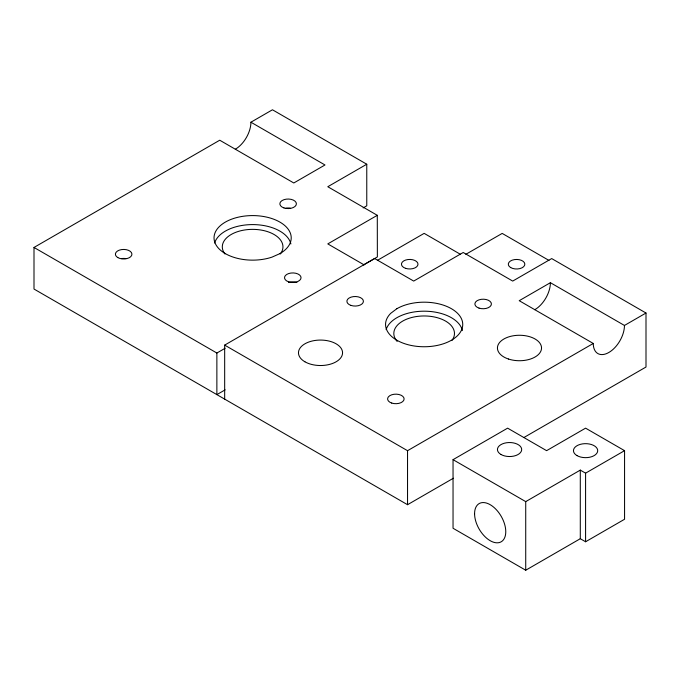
<?xml version="1.0" encoding="UTF-8"?>
<svg xmlns="http://www.w3.org/2000/svg" width="680" height="680" viewBox="0 0 680 680"><rect width="100%" height="100%" fill="white"/><g stroke="black" fill="none" stroke-linecap="round" stroke-linejoin="round"><path stroke-width="1.02" d="M453.398 478.227L407.541 504.704L34 289.043L34 247.452L219.733 140.216L293.802 182.98L324.989 164.976L250.92 122.213A22.049 12.733 -60 0 1 235.331 149.226M250.92 122.213L272.459 109.778L366.767 164.228L366.767 205.819L363.137 207.91M366.767 164.228L327.786 186.728L377.289 215.314L377.366 256.955L363.596 264.877M377.289 215.314L327.786 243.899L364.115 264.877M224.672 399.126L224.672 345.108L374.637 258.527L413.703 281.078L463.208 252.493L512.712 281.078L551.692 258.57L646 313.021L646 367.03L524.016 437.461M34 247.452L216.869 353.03L225.156 348.253M377.392 260.363L424.15 233.368L460.411 254.303M225.156 389.844L216.869 394.629L216.869 353.03M624.461 325.457L550.4 282.693L519.214 300.696L593.274 343.459A22.049 12.733 -60 0 0 608.872 352.461A22.049 12.733 -60 0 0 624.461 325.457L646 313.021M224.672 345.108L407.541 450.695L593.274 343.459M453.041 459.663L507.62 428.153L546.601 450.662L585.582 428.153L624.563 450.662L624.563 519.256L585.582 541.764L580.295 538.713L525.725 570.222L453.041 528.258L453.041 459.663L525.725 501.619L580.295 470.11L585.582 473.161L624.563 450.662M465.851 254.303L502.188 233.41L548.947 260.406M585.582 473.161L585.582 541.764M580.295 470.11L580.295 538.713M525.725 501.619L525.725 570.222M407.541 450.695L407.541 504.704M224.927 253.988A30.32 17.502 0 0 1 252.628 229.364A30.32 17.502 0 0 1 280.322 253.988M214.625 242.998A38.59 22.279 0 0 1 253.47 224.596A38.59 22.279 0 0 1 290.887 243.958M121.516 258.596A8.271 4.777 0 0 1 125.8 258.596M285.982 208.148A8.271 4.777 0 0 1 290.267 208.148M288.643 282.523A8.271 4.777 0 0 1 296.913 282.523M386.147 329.596A38.59 22.279 0 0 1 424.991 311.194A38.59 22.279 0 0 1 462.409 330.565M397.137 341.42A30.32 17.502 0 0 1 423.351 315.971A30.32 17.502 0 0 1 451.843 340.595M550.4 282.693A22.049 12.733 -60 0 1 534.803 309.697M396.856 308.712L390.728 313.327A38.59 22.279 0 0 0 420.784 346.664A38.59 22.279 0 0 0 460.411 316.846A38.59 22.279 0 0 0 396.856 308.712M279.913 253.623L271.923 257.159A38.59 22.279 0 0 1 214.183 239.81A38.59 22.279 0 0 1 265.829 216.929A38.59 22.279 0 0 1 279.913 253.623M351.016 305.422A8.271 4.777 0 0 0 363.418 301.291A8.271 4.777 0 0 0 351.016 297.151A8.271 4.777 0 0 0 351.016 305.422M391.714 403.061A8.271 4.777 0 0 0 404.115 398.93A8.271 4.777 0 0 0 391.714 394.791A8.271 4.777 0 0 0 391.714 403.061M510.723 267.597A8.271 4.777 0 0 0 524.56 265.455A8.271 4.777 0 0 0 514.428 259.607A8.271 4.777 0 0 0 510.723 267.597M283.985 207.944A8.271 4.777 0 0 0 296.395 203.804A8.271 4.777 0 0 0 283.985 199.673A8.271 4.777 0 0 0 283.985 207.944M288.643 281.834A8.271 4.777 0 0 0 301.045 277.703A8.271 4.777 0 0 0 288.643 273.564A8.271 4.777 0 0 0 288.643 281.834M117.81 257.584A8.271 4.777 0 0 0 131.648 255.442A8.271 4.777 0 0 0 121.516 249.594A8.271 4.777 0 0 0 117.81 257.584M508.453 359.023A22.049 12.733 0 0 0 541.535 347.999A22.049 12.733 0 0 0 508.453 336.974A22.049 12.733 0 0 0 508.453 359.023M304.921 361.794A22.049 12.733 0 0 0 341.81 356.091A22.049 12.733 0 0 0 314.806 340.501A22.049 12.733 0 0 0 304.921 361.794M405.586 268.337A8.271 4.777 0 0 0 417.996 264.197A8.271 4.777 0 0 0 405.586 260.066A8.271 4.777 0 0 0 405.586 268.337M479.009 308.108A8.271 4.777 0 0 0 491.41 303.977A8.271 4.777 0 0 0 479.009 299.837A8.271 4.777 0 0 0 479.009 308.108M474.581 513.689A22.049 12.733 60 0 0 497.973 542.784A22.049 12.733 60 0 0 497.973 511.598A22.049 12.733 60 0 0 474.581 513.689M500.99 454.487A12.13 7.004 0 0 0 521.279 451.341A12.13 7.004 0 0 0 506.43 442.773A12.13 7.004 0 0 0 500.99 454.487M577.005 455.608A12.13 7.004 0 0 0 597.295 452.472A12.13 7.004 0 0 0 582.446 443.896A12.13 7.004 0 0 0 577.005 455.608"/></g></svg>
